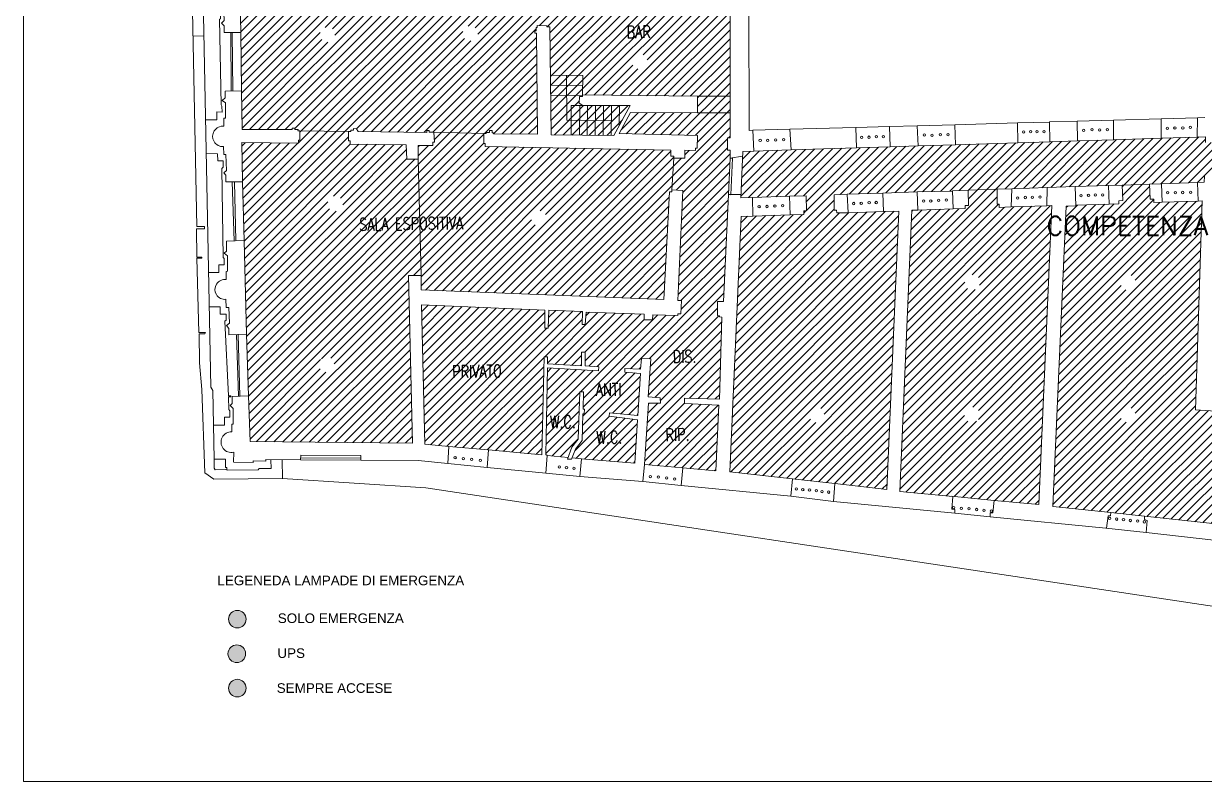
# Model space of a CAD drawing. Header units: metres. Extents: x -12244 to -4645, y -13189 to -8345.
# Drawn here: x -12244 to -8556, y -13189 to -10823 of the extents above; entities that cross this region are included whole.
import ezdxf
from ezdxf.enums import TextEntityAlignment as Align

# ---------------------------------------------------------------- set-up
doc = ezdxf.new("R2010")
doc.units = ezdxf.units.M
doc.header["$LTSCALE"] = 0.0125
doc.layers.add('LAMPADE DI EMERGENZA', color=3, linetype='Continuous', lineweight=18)
doc.layers.add('MURI', color=7, linetype='Continuous', lineweight=9)
doc.styles.add('ducale_200', font='ARIAL.TTF', dxfattribs={"height": 1})
doc.styles.get("Standard").update_dxf_attribs({"font": 'romans.shx'})
pattern_1 = [(45, (112596.059, -47711.138), (-13.8312943, 13.8312943), [])]

msp = doc.modelspace()

# ---------------------------------------------------------------- hatches: boundary and pattern name
at = {"layer": 'LAMPADE DI EMERGENZA'}
for color, points in [(256, [(-11603.9, -12682.4, 1), (-11548.9, -12682.4, 1)]), (6, [(-11605.5, -12790.5, 1), (-11550.5, -12790.5, 1)]), (5, [(-11603.9, -12897.8, 1), (-11548.9, -12897.8, 1)])]:
    msp.add_hatch(color=color, dxfattribs=at).paths.add_polyline_path(points)
at = {"layer": 'MURI'}
h = msp.add_hatch(dxfattribs=at)
h.set_pattern_fill('ANSI31', color=252, scale=156.483232, style=0)
h.set_pattern_definition(pattern_1)
h.paths.add_polyline_path([(-10547.6, -11046.6), (-10597.8, -11045.8), (-10596.4, -11169.6), (-10534, -11170.6), (-10533.6, -11124.5), (-10546.9, -11124.3)])
h.paths.add_polyline_path([(-10508, -11050.1), (-10498.4, -11050.1), (-10498.3, -11047.4), (-10547.6, -11046.6), (-10546.9, -11124.3), (-10533.6, -11124.5), (-10533.3, -11078.1), (-10496.9, -11078.3), (-10508.4, -11070.8)], flags=17)
h.paths.add_polyline_path([(-10498, -11015.5), (-10547.9, -11015.2), (-10547.6, -11046.6), (-10498.3, -11047.4), (-10498.3, -11045.5)], flags=17)
h.paths.add_polyline_path([(-10497.7, -10985.2), (-10548.1, -10984.6), (-10547.9, -11015.2), (-10498, -11015.5)], flags=17)
h.paths.add_polyline_path([(-10548.1, -10984.6), (-10598.6, -10983.9), (-10598.2, -11014.9), (-10547.9, -11015.2)], flags=17)
h.paths.add_polyline_path([(-10547.9, -11015.2), (-10598.2, -11014.9), (-10597.8, -11045.8), (-10547.6, -11046.6)], flags=17)
h.paths.add_polyline_path([(-10507.2, -11078.2), (-10533.3, -11078.1), (-10533.6, -11124.5), (-10507.6, -11124.8)], flags=17)
h.paths.add_polyline_path([(-10483, -11078.3), (-10496.9, -11078.3), (-10507.2, -11078.2), (-10507.6, -11124.8), (-10483.3, -11125.1)], flags=17)
h.paths.add_polyline_path([(-10458, -11078.2), (-10483, -11078.3), (-10483.3, -11125.1), (-10458.3, -11125.5)], flags=17)
h.paths.add_polyline_path([(-10433.3, -11078.2), (-10458, -11078.2), (-10458.3, -11125.5), (-10433.7, -11125.8)], flags=17)
h.paths.add_polyline_path([(-10408, -11078.1), (-10433.3, -11078.2), (-10433.7, -11125.8), (-10408.4, -11126.1)], flags=17)
h.paths.add_polyline_path([(-10383.1, -11078.1), (-10408, -11078.1), (-10408.8, -11172.5), (-10400.2, -11172.6), (-10383.5, -11141.5)])
h.paths.add_polyline_path([(-10349.5, -11078), (-10383.1, -11078.1), (-10383.5, -11141.5)], flags=17)
h.paths.add_polyline_path([(-10408.4, -11126.1), (-10433.7, -11125.8), (-10434.1, -11172.1), (-10408.8, -11172.5)], flags=17)
h.paths.add_polyline_path([(-10433.7, -11125.8), (-10458.3, -11125.5), (-10458.7, -11171.7), (-10434.1, -11172.1)], flags=17)
h.paths.add_polyline_path([(-10458.3, -11125.5), (-10483.3, -11125.1), (-10483.7, -11171.4), (-10458.7, -11171.7)], flags=17)
h.paths.add_polyline_path([(-10483.3, -11125.1), (-10507.6, -11124.8), (-10507.9, -11171), (-10483.7, -11171.4)], flags=17)
h.paths.add_polyline_path([(-10507.6, -11124.8), (-10533.6, -11124.5), (-10534, -11170.6), (-10507.9, -11171)], flags=17)
h.paths.add_polyline_path([(-10037.7, -11049.7), (-10138.8, -11049.7), (-10138.8, -11101.8), (-10037.7, -11101.8)], flags=17)
h.paths.add_polyline_path([(-10642, -10852.9), (-10647.6, -10852.9), (-10647.5, -10845.1), (-10642.9, -10845.1), (-10642.9, -10834.7), (-10640.1, -10834.7), (-10640, -10829), (-10610.2, -10829.2), (-10610.2, -10832.3), (-10600.4, -10832.4), (-10598.6, -10983.9), (-10497.7, -10985.2), (-10498.3, -11045.5), (-10138.8, -11049.7), (-10037.7, -11049.7), (-10037.7, -10766.3), (-10037.7, -10652.1), (-10037.7, -10646.6), (-10500.6, -10657.8), (-10500.6, -10619.5), (-10603.6, -10619.5), (-10603.6, -10667.4), (-10613.8, -10667.4), (-10613.8, -10672.5), (-10640.8, -10673.3), (-10640.8, -10665.7), (-10645, -10665.7), (-10645, -10658.1), (-10650.9, -10658.1), (-10650.9, -10649.7), (-10645, -10649.7), (-10645, -10619.8), (-11571.1, -10593.9), (-11565.1, -10850), (-11563.3, -11032.7), (-11561.4, -11153.3), (-11411, -11153.3), (-11405.5, -11153.3), (-11405.5, -11149), (-11396.9, -11149), (-11396.9, -11153.3), (-11386.4, -11153.3), (-11387, -11157.6), (-11380.9, -11157.6), (-11229.2, -11159.2), (-11221.9, -11160.1), (-11221.8, -11155.2), (-11213.5, -11155.9), (-11213.6, -11150.6), (-11204, -11151), (-11199.4, -11159.2), (-10984.7, -11163), (-10984.7, -11156.3), (-10977.2, -11156.3), (-10977.2, -11162.2), (-10963.1, -11162.2), (-10806.1, -11166.2), (-10799.2, -11166.3), (-10799.2, -11163.1), (-10788.5, -11163.2), (-10788.5, -11156.9), (-10780.9, -11156.9), (-10780.9, -11163.4), (-10776.8, -11163.5), (-10776.8, -11166.6), (-10638.9, -11167.6)])
h.paths.add_polyline_path([(-11318.9, -10857.1, -1), (-11271.4, -10857.1, -1)], flags=16)
h.paths.add_polyline_path([(-10873, -10853.3, -1), (-10825.4, -10853.3, -1)], flags=16)
h.paths.add_polyline_path([(-10296.1, -10941.1, -1), (-10343.7, -10941.1, -1)], flags=16)
h.paths.add_polyline_path([(-11041.7, -11609.3), (-11002.7, -11609.6), (-11011.5, -11245.7), (-11047.3, -11245.7), (-11049.5, -11201.7), (-11224, -11198.7), (-11224, -11189), (-11229.2, -11189), (-11229.2, -11159.2), (-11380.9, -11157.6), (-11380.9, -11186.4), (-11385.8, -11186.4), (-11385.8, -11196.4), (-11562.6, -11194.4), (-11560.2, -11316.5), (-11555.3, -11500.5), (-11547.2, -11792), (-11541.2, -11985.1), (-11536.2, -12127.6), (-11029.3, -12132.5)])
h.paths.add_polyline_path([(-11274.3, -11887.4, -1), (-11321.9, -11887.4, -1)], flags=16)
h.paths.add_polyline_path([(-11294.7, -11384.6, -1), (-11247.1, -11384.6, -1)], flags=16)
h.paths.add_polyline_path([(-10227.2, -11348.1), (-10219.4, -11348.1), (-10219.1, -11342.2), (-10213.6, -11242.5), (-10213.6, -11236.6), (-10222.6, -11236.5), (-10222.5, -11217.9), (-10802, -11206.2), (-10802, -11196.6), (-10806.1, -11196.6), (-10806.1, -11166.2), (-10963.1, -11162.2), (-10960.8, -11192.8), (-10966, -11192.8), (-10966, -11203.2), (-11011.5, -11203.2), (-11011.5, -11245.7), (-11002.7, -11609.6), (-11002.7, -11654.2), (-10244.2, -11683.9)])
h.paths.add_polyline_path([(-10658.3, -11430.8, -1), (-10610.7, -11430.8, -1)], flags=16)
h.paths.add_polyline_path([(-10063.2, -11738.9), (-10070.2, -11738.1), (-10070.2, -11734.8), (-10076.8, -11734.6), (-10076.5, -11690.7), (-10057.7, -11690.9), (-10042.8, -11356.6), (-10042.8, -11356.6), (-10037.6, -11242.5), (-10037.6, -11218.4), (-10046, -11218.4), (-10046, -11179.1), (-10037.7, -11179.1), (-10037.7, -11101.8), (-10138.8, -11101.8), (-10348.1, -11100.6), (-10383.6, -11166), (-10139.5, -11171.6), (-10140.4, -11211.8), (-10145.3, -11211.8), (-10145.3, -11218.6), (-10178.4, -11218.4), (-10178.6, -11242.8), (-10213.6, -11242.5), (-10219.1, -11342.2), (-10185.1, -11343.8), (-10200.7, -11687.7), (-10188.9, -11687.7), (-10191.4, -11728.5), (-10200.7, -11728.5), (-10200.7, -11734.6), (-10279.1, -11731.6), (-10279.7, -11747.7), (-10305.7, -11747.7), (-10305.7, -11730.4), (-10487.1, -11723.6), (-10489.6, -11761.9), (-10499.5, -11761.9), (-10498.2, -11721.5), (-10603.5, -11718), (-10605.4, -11773.7), (-10615.9, -11773.7), (-10615.9, -11717.4), (-11001.4, -11700.7), (-10990.3, -12136.2), (-10916.2, -12142.8), (-10791.8, -12154), (-10625.8, -12168.8), (-10618.4, -11863.2), (-10607.8, -11863.2), (-10607.8, -11884.8), (-10501.3, -11891), (-10501.3, -11848.9), (-10490.2, -11848.9), (-10490.2, -11891.6), (-10447.3, -11894.1), (-10448.1, -11907.1), (-10607.8, -11897.8), (-10613.4, -12168.2), (-10608.5, -12171.3), (-10543.2, -12177.6), (-10531.4, -12144.9), (-10512.4, -12119.9), (-10506.4, -11973), (-10495.3, -11973), (-10496.2, -12027.2), (-10492, -12027.2), (-10493, -12041.3), (-10497.1, -12041.1), (-10499.5, -12124.1), (-10520.3, -12151.4), (-10530.7, -12178.8), (-10501.9, -12181.6), (-10334.9, -12195.4), (-10326.4, -12059.5), (-10415.2, -12048.9), (-10414.2, -12038.1), (-10325.4, -12046.6), (-10317.4, -11915), (-10366.3, -11911.2), (-10365.8, -11899.6), (-10317.4, -11901.7), (-10314.2, -11868.2), (-10285.5, -11869.8), (-10292.9, -11988.3), (-10256.3, -11991), (-10255.2, -12008), (-10292.3, -12007.8), (-10304.9, -12199.6), (-10185.4, -12210.4), (-10082.5, -12219.7), (-10072.8, -12014), (-10179.5, -12009), (-10179.5, -11992.2), (-10070.3, -11995.2)])
h.paths.add_polyline_path([(-11252.3, -11480.1), (-10813.6, -11473.4), (-10814.5, -11414.9), (-11253.2, -11421.6)], flags=9)
h.paths.add_polyline_path([(-10379.4, -11340.5), (-10039.8, -11335.3), (-10040.5, -11284.9), (-10380.1, -11290)], flags=24)
h.paths.add_polyline_path([(-10379.4, -11293.7), (-10039.8, -11288.5), (-10040.5, -11238.1), (-10380.1, -11243.2)], flags=24)
h.paths.add_polyline_path([(-10250.1, -12136.2), (-10152.6, -12134.8), (-10153.5, -12076.3), (-10251, -12077.7)], flags=24)
h.paths.add_polyline_path([(-10475.1, -11995.5), (-10358.1, -11993.7), (-10359, -11935.2), (-10475.9, -11937)], flags=24)
h.paths.add_polyline_path([(-10608.2, -12096.4), (-10510.7, -12094.9), (-10511.6, -12036.4), (-10609.1, -12037.9)], flags=24)
h.paths.add_polyline_path([(-10463.1, -12144.7), (-10365.6, -12143.2), (-10366.5, -12084.7), (-10464, -12086.2)], flags=24)
h.paths.add_polyline_path([(-10227.9, -11892.1), (-10130.4, -11890.6), (-10131.3, -11832.1), (-10228.8, -11833.6)], flags=24)
h.paths.add_polyline_path([(-10934.8, -11939.1), (-10720.3, -11935.9), (-10721.2, -11877.4), (-10935.7, -11880.6)], flags=24)
h.paths.add_polyline_path([(-11182.5, -10634.9), (-11055.8, -10633), (-11056.6, -10574.5), (-11183.4, -10576.4)], flags=9)
h.paths.add_polyline_path([(-10371.5, -10878.3), (-10274, -10876.8), (-10274.9, -10818.3), (-10372.4, -10819.8)], flags=24)
h = msp.add_hatch(dxfattribs=at)
h.set_pattern_fill('ANSI31', color=252, scale=156.483232, style=0)
h.set_pattern_definition(pattern_1)
h.paths.add_polyline_path([(-7398, -11004.9), (-7674.4, -10995.6), (-7777.9, -10992.1), (-8126.9, -10980.4), (-8233.9, -10976.8), (-8337.9, -10973.4), (-8337.2, -10989), (-8342.9, -10989), (-8342.9, -10996.9), (-8368.6, -10996), (-8370.1, -11101.5), (-8343.6, -11101.5), (-8343.6, -11108.8), (-8339.9, -11108.8), (-8339.9, -11120.9), (-8268.4, -11123), (-8164.6, -11126.1), (-8036.5, -11129.9), (-7947.2, -11132.5), (-7793.5, -11137.1), (-7678.4, -11140.5), (-7550.9, -11144.3), (-7458.4, -11147), (-7405.4, -11148.6), (-7404.1, -11126.4), (-7398.1, -11026.6)])
h.paths.add_polyline_path([(-7673.6, -10955.6), (-7777.2, -10951.9), (-7777.9, -10992.1), (-7674.4, -10995.6)])
h.paths.add_polyline_path([(-7678.4, -11140.5), (-7793.5, -11137.1), (-7794.5, -11171.1), (-7679.5, -11175.2)], flags=17)
h.paths.add_polyline_path([(-7458.4, -11147), (-7550.9, -11144.3), (-7552, -11179.6), (-7459.5, -11182.9)], flags=17)
h.paths.add_polyline_path([(-8164.6, -11126.1), (-8268.4, -11123), (-8268.6, -11156.7), (-8164.8, -11159.6)], flags=17)
h.paths.add_polyline_path([(-7889.2, -11167.1), (-7940.6, -11165.7), (-7940.5, -11150.1), (-7947.4, -11150), (-7947.2, -11132.5), (-8036.5, -11129.9), (-8036.6, -11146.4), (-8043.1, -11146.3), (-8043.2, -11162.9), (-8164.8, -11159.6), (-8268.6, -11156.7), (-8316.9, -11155.4), (-8340, -12212), (-8201.3, -12221.9), (-8062.9, -12231.7), (-7917.3, -12242)], flags=17)
h.paths.add_polyline_path([(-8145.3, -11528.7, -1), (-8097.7, -11528.7, -1)], flags=16)
h.paths.add_polyline_path([(-8099.8, -12044.6, -1), (-8147.3, -12044.6, -1)], flags=16)
h.paths.add_polyline_path([(-7405.3, -11184.8), (-7459.5, -11182.9), (-7552, -11179.6), (-7679.5, -11175.2), (-7794.5, -11171.1), (-7842.8, -11169.4), (-7876, -12245.9), (-7728.6, -12263.7), (-7589, -12280.6), (-7447.3, -12297.8)], flags=17)
h.paths.add_polyline_path([(-7659.6, -11528.7, -1), (-7612.1, -11528.7, -1)], flags=16)
h.paths.add_polyline_path([(-7614.2, -12044.6, -1), (-7661.7, -12044.6, -1)], flags=16)
h.paths.add_polyline_path([(-6905.8, -11218.3), (-6902.5, -11186.3, -0.084989), (-6902.7, -11185.1, -0.137906), (-6902.1, -11183.1), (-6900.6, -11168.5, -0.080575), (-6900.8, -11167.3, -0.133441), (-6900.3, -11165.4), (-6899, -11153.2, -0.192914), (-6900, -11150.7, -0.247718), (-6898.4, -11147.6), (-6897, -11134.7), (-6885.6, -11025.8), (-7055.3, -11019.2), (-7195.9, -11013.7), (-7356.9, -11007.4), (-7356.4, -11019.5), (-7361.7, -11139.2), (-7366.9, -11299.4), (-7371.8, -11392.4), (-7388.9, -11822.5), (-7390.6, -11865.5), (-7409.8, -12423.8), (-7450, -12422), (-7445.5, -12330.8), (-7593, -12313.6), (-7732.7, -12297.3), (-7875.6, -12280.6), (-7881.7, -12368.4), (-7924, -12368.8), (-7920.6, -12276.4), (-8061.5, -12266.9), (-8200.5, -12257.5), (-8338.5, -12248.2), (-8344.7, -12399.5), (-8152.7, -12422), (-8064.6, -12432.4), (-7733.7, -12471.2), (-7576.3, -12489.7), (-7454.1, -12504), (-7412.8, -12509.6), (-7344.6, -12517.7), (-7216.2, -12532.9), (-7043, -12553.5), (-6979.6, -11919), (-7285.1, -11879.2), (-7298.3, -11856), (-7293.6, -11835), (-6974.9, -11877), (-6963.3, -11766.8), (-6955.6, -11693.4)])
h.paths.add_polyline_path([(-7170.5, -11305.1, -1), (-7122.9, -11305.1, -1)], flags=16)
h.paths.add_polyline_path([(-7183.6, -12044.1, -1), (-7231.1, -12044.1, -1)], flags=16)
h.paths.add_polyline_path([(-7163.4, -11020.2, -1), (-7155.9, -11020.2, -1)], flags=16)
h.paths.add_polyline_path([(-7142.2, -11020.6, -1), (-7134.7, -11020.6, -1)], flags=16)
h.paths.add_polyline_path([(-7120.6, -11021.3, -1), (-7113.1, -11021.3, -1)], flags=16)
h.paths.add_polyline_path([(-7185, -11019.1, -1), (-7177.5, -11019.1, -1)], flags=16)
h.paths.add_polyline_path([(-7099, -11022.8, -1), (-7091.6, -11022.8, -1)], flags=16)
h.paths.add_polyline_path([(-7077.4, -11022.8, -1), (-7070, -11022.8, -1)], flags=16)
h.paths.add_polyline_path([(-8556.4, -11298.8), (-8515.5, -11299.3), (-8515.5, -11299.3), (-8512.9, -11193.8), (-8552.9, -11193.5), (-8552.7, -11176.1), (-8578.6, -11176.9), (-8690.9, -11180.5), (-8839.9, -11185.2), (-8952.4, -11188.8), (-9038.7, -11191.5), (-9138.6, -11194.7), (-9333.7, -11200.9), (-9450.3, -11204.6), (-9537.6, -11207.3), (-9642.9, -11210.7), (-9847.1, -11217.1), (-9963.8, -11220.8), (-9997.8, -11221.9), (-10004.1, -11366.8), (-9967.2, -11365.6), (-9851.6, -11361.7), (-9800.4, -11360), (-9798.8, -11407.7), (-9807.6, -11407.8), (-9807.7, -11418.3), (-9849.5, -11419.7), (-9966, -11423.7), (-10003.2, -11425), (-10038.5, -12222.2), (-9843.1, -12244.1), (-9710.1, -12259), (-9548.1, -12277.1), (-9510.7, -11408), (-9558.9, -11409.7), (-9668.6, -11413.5), (-9704.6, -11413.9), (-9705, -11405), (-9712.1, -11405), (-9712.1, -11357), (-9671.4, -11355.6), (-9560.9, -11351.9), (-9453.6, -11348.3), (-9342.7, -11345.6), (-9342.8, -11344.5), (-9294.2, -11342.9), (-9203.3, -11339.9), (-9157.3, -11338.3), (-9047.7, -11334.6), (-8959.5, -11331.6), (-8855.5, -11328.1), (-8812.9, -11326.7), (-8727.4, -11323.8), (-8689.9, -11322.6), (-8578.3, -11318.8), (-8557.5, -11318.1)])
h.paths.add_polyline_path([(-9743.2, -12044.6, -1), (-9790.8, -12044.6, -1)], flags=16)
h.paths.add_polyline_path([(-9032.3, -11391.2), (-9048.2, -11391.7), (-9159.4, -11395.3), (-9196.9, -11396.6), (-9196.8, -11386.8), (-9203.3, -11386.8), (-9203.3, -11339.9), (-9294.2, -11342.9), (-9293.4, -11390.6), (-9303, -11390.7), (-9303.1, -11400), (-9341.4, -11401.3), (-9451.1, -11404.9), (-9470.2, -11405.5), (-9507.2, -12283.8), (-9342.1, -12299.3), (-9213.3, -12311.4), (-9072.9, -12324.6)])
h.paths.add_polyline_path([(-9256.7, -11631.2, -1), (-9304.2, -11631.2, -1)], flags=16)
h.paths.add_polyline_path([(-9257.6, -12044.6, -1), (-9305.2, -12044.6, -1)], flags=16)
h.paths.add_polyline_path([(-8563, -11376.4), (-8576.2, -11376.8), (-8687.8, -11380.7), (-8713.8, -11381.6), (-8714.3, -11370.9), (-8726, -11371.4), (-8727.4, -11323.8), (-8812.9, -11326.7), (-8811.2, -11375.3), (-8824, -11375.8), (-8823.6, -11385.3), (-8853.9, -11386.6), (-8958.3, -11389.5), (-8958.3, -11391.3), (-8987.6, -11392.6), (-9029.4, -12330.2), (-8848.3, -12349.8), (-8743.9, -12361), (-8423.3, -12395.6), (-8413.2, -12040.5), (-8584.1, -12028.4)])
h.paths.add_polyline_path([(-8818.6, -11631.2, -1), (-8771.1, -11631.2, -1)], flags=16)
h.paths.add_polyline_path([(-8772, -12044.6, -1), (-8819.5, -12044.6, -1)], flags=16)
h.paths.add_polyline_path([(-9160.9, -11497.7), (-7538.6, -11497.7), (-7538.6, -11410.3), (-9160.9, -11410.3)], flags=9)
h.paths.add_polyline_path([(-9160.9, -11497.7), (-7538.6, -11497.7), (-7538.6, -11410.3), (-9160.9, -11410.3)], flags=24)

# ---------------------------------------------------------------- linework, layer by layer
at = {"layer": 'LAMPADE DI EMERGENZA'}
msp.add_circle((-11576.4, -12682.4), 27.5, dxfattribs=at)
at = {"layer": 'LAMPADE DI EMERGENZA', "color": 6}
msp.add_circle((-11578, -12790.5), 27.5, dxfattribs=at)
at = {"layer": 'LAMPADE DI EMERGENZA', "color": 5}
msp.add_circle((-11576.4, -12897.8), 27.5, dxfattribs=at)
at = {"layer": 'MURI', "color": 252}
for p, q in [((-11680.6, -10861.1), (-11715.2, -10861.8)), ((-11011.5, -11245.7), (-11002.7, -11609.6)), ((-10219.1, -11342.2), (-10213.6, -11242.5)), ((-10037.6, -11242.5), (-10042.8, -11356.6)), ((-10030.1, -11242.9), (-10037.6, -11242.5)), ((-10030.1, -11242.9), (-10035.3, -11357)), ((-10035.3, -11357), (-10042.8, -11356.6)), ((-9294.2, -11342.9), (-9203.3, -11339.9)), ((-8812.9, -11326.7), (-8727.4, -11323.8))]:
    msp.add_line(p, q, dxfattribs=at)
msp.add_lwpolyline([(-12243.7, -8376.9), (-4644.6, -8376.9), (-4644.6, -13189), (-12243.7, -13189)], close=True, dxfattribs=at)
for points in [[(-11436.2, -12184.7), (-11435.1, -12243.1), (-11649.5, -12245.5), (-11677.8, -12225.2), (-11687.2, -11965.5), (-11694.6, -11882.4), (-11695.8, -11791.3), (-11677.3, -11791.3), (-11675.5, -11787.6), (-11696.4, -11787.6), (-11702.6, -11555.6), (-11687.2, -11555.6), (-11687.2, -11551.9), (-11702.6, -11551.9), (-11703.9, -11463.2), (-11678.6, -11463.2), (-11678.6, -11455.8), (-11703.3, -11455.8), (-11755.1, -8867.3), (-11755.1, -8725.1), (-11005.9, -8662.6), (-10998.5, -8730.3)], [(-11721.8, -8788.6), (-11658.8, -11958.3), (-11652.4, -11968.6), (-11649, -12183)], [(-11627.1, -10739.5), (-11626.5, -10765.9), (-11619.7, -10765.9), (-11617.3, -10813.1), (-11625.8, -10821.7), (-11617.9, -10829.7), (-11617.9, -10850), (-11565.1, -10850), (-11571.8, -10565.5)], [(-11675.4, -11123.1), (-11640.8, -11123.1), (-11640.2, -11098.7), (-11624.1, -11099.1), (-11624.7, -11080), (-11627.3, -11076.2), (-11632.4, -10808.3), (-11628.5, -10808.2), (-11629.2, -10785.1), (-11647.8, -10785.1), (-11647.8, -10763.3), (-11682.6, -10762.4)], [(-10037.7, -10766.3), (-10037.7, -11179.1), (-10046, -11179.1), (-10046, -11218.4), (-10037.6, -11218.4), (-10037.6, -11242.5), (-9998.5, -11236.9)], [(-9978.6, -10766.8), (-9977.9, -11156.2), (-9966.1, -11155.9)], [(-10383.6, -11166), (-10139.5, -11171.6), (-10140.4, -11211.8), (-10145.3, -11211.8), (-10145.3, -11218.6), (-10178.4, -11218.4), (-10178.6, -11242.8), (-10213.6, -11242.5), (-10213.6, -11236.6), (-10222.6, -11236.5), (-10222.5, -11217.9), (-10802, -11206.2), (-10802, -11196.6), (-10806.1, -11196.6), (-10806.1, -11166.2), (-10799.2, -11166.3), (-10799.2, -11163.1), (-10788.5, -11163.2), (-10788.5, -11156.9), (-10780.9, -11156.9), (-10780.9, -11163.4), (-10776.8, -11163.5), (-10776.8, -11166.6), (-10638.9, -11167.6), (-10642, -10852.9), (-10647.6, -10852.9), (-10647.5, -10845.1), (-10642.9, -10845.1), (-10642.9, -10834.7), (-10640.1, -10834.7), (-10640, -10829), (-10610.2, -10829.2), (-10610.2, -10832.3), (-10600.4, -10832.4), (-10596.4, -11169.6), (-10400.2, -11172.6)], [(-11596.9, -10850), (-11595.3, -11033.1)], [(-11592.6, -10850), (-11590.6, -11033)], [(-11565.1, -10850), (-11563.3, -11032.7)], [(-10598.6, -10983.9), (-10497.7, -10985.2), (-10498.3, -11045.5)], [(-10548.1, -10984.6), (-10546.9, -11124.3), (-10405.2, -11126.1)], [(-10498, -11015.5), (-10598.2, -11014.9)], [(-11619.7, -11206.7), (-11618.5, -11231.8), (-11611.8, -11231.8), (-11609.9, -11281.5), (-11618.5, -11288.9), (-11612.2, -11296.2), (-11612.4, -11316.5), (-11560.2, -11316.5), (-11562.6, -11194.4), (-11385.8, -11196.4), (-11385.8, -11186.4), (-11380.9, -11186.4), (-11380.9, -11157.6), (-11387, -11157.6), (-11386.4, -11153.3), (-11396.9, -11153.3), (-11396.9, -11149), (-11405.5, -11149), (-11405.5, -11153.3), (-11411, -11153.3), (-11561.4, -11153.3), (-11563.3, -11032.7)], [(-10597.8, -11045.8), (-10498.3, -11047.4)], [(-10496.9, -11078.3), (-10508.4, -11070.8), (-10508, -11050.1), (-10498.4, -11050.1), (-10498.3, -11045.5)], [(-10497.7, -11045.5), (-10138.8, -11049.7)], [(-10138.8, -11049.7), (-10138.8, -11101.8)], [(-10138.8, -11049.7), (-10037.7, -11049.7)], [(-10496.9, -11078.3), (-10533.3, -11078.1), (-10534, -11170.6)], [(-10507.2, -11078.2), (-10507.9, -11171)], [(-10349.5, -11078), (-10496.9, -11078.3)], [(-10483, -11078.3), (-10483.7, -11171.4)], [(-10458, -11078.2), (-10458.7, -11171.7)], [(-10433.3, -11078.2), (-10434.1, -11172.1)], [(-10408, -11078.1), (-10408.8, -11172.5)], [(-10349.5, -11078), (-10400.2, -11172.6)], [(-10383.1, -11078.1), (-10383.5, -11141.5)], [(-10348.1, -11100.6), (-10383.6, -11166)], [(-10348.1, -11100.6), (-10138.8, -11101.8)], [(-10138.8, -11101.8), (-10037.7, -11101.8)], [(-9336.2, -11138.3), (-9139.5, -11132.7)], [(-9139.5, -11132.7), (-9039.9, -11130.9)], [(-9139.5, -11132.7), (-9138.6, -11194.7)], [(-9039.9, -11129.9), (-8953.5, -11127.5)], [(-9039.9, -11129.9), (-9038.7, -11191.5)], [(-8953.5, -11127.5), (-8839.9, -11124.3)], [(-8953.5, -11127.5), (-8952.4, -11188.8)], [(-8839.9, -11124.3), (-8690.9, -11120.2)], [(-8839.9, -11124.3), (-8839.9, -11185.2)], [(-8690.9, -11120.2), (-8578.2, -11117)], [(-8690.9, -11120.2), (-8690.9, -11180.5)], [(-8578.2, -11117), (-8578.6, -11176.9)], [(-8578.2, -11117), (-8555.4, -11116.4)], [(-11380.9, -11157.6), (-11229.2, -11159.2)], [(-11229.2, -11159.2), (-11229.2, -11189), (-11224, -11189), (-11224, -11198.7), (-11049.5, -11201.7), (-11047.3, -11245.7), (-11011.5, -11245.7), (-11011.5, -11203.2), (-10966, -11203.2), (-10966, -11192.8), (-10960.8, -11192.8), (-10963.1, -11162.2), (-10977.2, -11162.2), (-10977.2, -11156.3), (-10984.7, -11156.3), (-10984.7, -11163), (-11199.4, -11159.2), (-11204, -11151), (-11213.6, -11150.6), (-11213.5, -11155.9), (-11221.8, -11155.2), (-11221.9, -11160.1), (-11229.2, -11159.2)], [(-10963.1, -11162.2), (-10806.1, -11166.2)], [(-9966.1, -11155.9), (-9851.3, -11152.7)], [(-9966.1, -11155.9), (-9963.8, -11220.8)], [(-9851.3, -11152.7), (-9644.8, -11146.9)], [(-9851.3, -11152.7), (-9847.1, -11217.1)], [(-9644.8, -11146.9), (-9540.1, -11144)], [(-9644.8, -11146.9), (-9642.9, -11210.7)], [(-9540.1, -11144), (-9453.2, -11141.5)], [(-9540.1, -11144), (-9537.6, -11207.3)], [(-9453.2, -11141.5), (-9336.2, -11138.3)], [(-9453.2, -11141.5), (-9450.3, -11204.6)], [(-9336.2, -11138.3), (-9333.7, -11200.9)], [(-9537.6, -11207.3), (-9642.9, -11210.7)], [(-9537.6, -11207.3), (-9450.3, -11204.6)], [(-9333.7, -11200.9), (-9450.3, -11204.6)], [(-9333.7, -11200.9), (-9138.6, -11194.7)], [(-9138.6, -11194.7), (-9038.7, -11191.5)], [(-9038.7, -11191.5), (-8952.4, -11188.8)], [(-8838, -11185.2), (-8952.4, -11188.8)], [(-8839.9, -11185.2), (-8690.9, -11180.5)], [(-8578.6, -11176.9), (-8690.9, -11180.5)], [(-8578.6, -11176.9), (-8552.7, -11176.1), (-8552.9, -11193.5)], [(-11665.9, -11600.4), (-11633.6, -11600.4), (-11633.6, -11576), (-11617.5, -11576), (-11617.5, -11556.7), (-11620.1, -11553.5), (-11624.6, -11275.2), (-11620.1, -11271.3), (-11620.1, -11251.4), (-11637.4, -11251.4), (-11638.7, -11229.5), (-11673.3, -11228)], [(-9967.2, -11365.6), (-10004.1, -11366.8), (-9997.8, -11221.9)], [(-9997.8, -11221.9), (-9963.8, -11220.8)], [(-9963.8, -11220.8), (-9847.1, -11217.1)], [(-9847.1, -11217.1), (-9642.9, -11210.7)], [(-11592, -11316.5), (-11586.4, -11501.2)], [(-11585.3, -11316.5), (-11581, -11501.1)], [(-11555.3, -11500.5), (-11560.2, -11316.5)], [(-8689.9, -11322.6), (-8578.3, -11318.8)], [(-8556.4, -11298.9), (-8557.5, -11318.1), (-8578.3, -11318.8)], [(-8578.3, -11318.8), (-8576.2, -11376.8)], [(-10057.7, -11690.9), (-10042.8, -11356.3)], [(-10042.8, -11356.3), (-10003.7, -11356.6)], [(-9671.4, -11355.6), (-9712.1, -11357)], [(-9712.1, -11357), (-9712.1, -11405)], [(-9671.4, -11355.6), (-9560.9, -11351.9)], [(-9671.4, -11355.6), (-9668.6, -11413.5)], [(-9453.6, -11348.3), (-9560.9, -11351.9)], [(-9560.9, -11351.9), (-9558.9, -11409.7)], [(-9453.6, -11348.3), (-9342.7, -11345.6)], [(-9453.6, -11348.3), (-9451.1, -11404.9)], [(-9294.2, -11342.9), (-9342.8, -11344.5)], [(-9342.8, -11344.5), (-9341.4, -11401.3)], [(-9294.2, -11342.9), (-9293.4, -11390.6)], [(-9157.3, -11338.3), (-9203.3, -11339.9)], [(-9203.3, -11339.9), (-9203.3, -11386.8)], [(-9157.3, -11338.3), (-9159.4, -11395.3)], [(-9157.3, -11338.3), (-9047.7, -11334.6)], [(-9047.7, -11334.6), (-9048.2, -11391.7)], [(-8959.5, -11331.6), (-9047.7, -11334.6)], [(-8959.5, -11331.6), (-8855.5, -11328.1)], [(-8959.5, -11331.6), (-8958.3, -11391.3)], [(-8812.9, -11326.7), (-8855.5, -11328.1)], [(-8855.5, -11328.1), (-8853.9, -11386.6)], [(-8812.9, -11326.7), (-8811.2, -11375.3)], [(-8689.9, -11322.6), (-8727.4, -11323.8)], [(-8727.4, -11323.8), (-8726, -11371.4)], [(-8689.9, -11322.6), (-8687.8, -11380.7)], [(-9967.2, -11365.6), (-9851.6, -11361.7)], [(-9967.2, -11365.6), (-9966, -11423.7)], [(-9800.4, -11360), (-9851.6, -11361.7)], [(-9851.6, -11361.7), (-9849.5, -11419.7)], [(-9800.4, -11360), (-9798.8, -11407.7)], [(-9303, -11390.7), (-9303.1, -11400)], [(-9303, -11390.7), (-9293.4, -11390.6)], [(-9048.2, -11391.7), (-9032.3, -11391.2), (-9072.9, -12324.6), (-9213.3, -12311.4)], [(-9196.8, -11386.8), (-9203.3, -11386.8)], [(-9196.8, -11386.8), (-9196.9, -11396.6)], [(-9159.4, -11395.3), (-9048.2, -11391.7)], [(-8987.6, -11392.6), (-9029.4, -12330.2), (-8848.3, -12349.8)], [(-8958.3, -11391.3), (-8987.6, -11392.6)], [(-8853.9, -11386.6), (-8958.3, -11389.5)], [(-8811.2, -11375.3), (-8824, -11375.8), (-8823.6, -11385.3), (-8853.9, -11386.6)], [(-8743.9, -12361), (-8423.3, -12395.6), (-8413.2, -12040.5), (-8584.1, -12028.4), (-8563, -11376.4), (-8576.2, -11376.8)], [(-8713.8, -11381.6), (-8714.3, -11370.9), (-8726, -11371.4)], [(-8687.8, -11380.7), (-8713.8, -11381.6)], [(-8576.2, -11376.8), (-8687.8, -11380.7)], [(-10003.2, -11425), (-10038.5, -12222.2), (-9843.1, -12244.1)], [(-9966, -11423.7), (-10003.2, -11425)], [(-9849.6, -11419.7), (-9966, -11423.7)], [(-9807.7, -11418.3), (-9849.5, -11419.7)], [(-9807.6, -11407.8), (-9807.7, -11418.3)], [(-9807.6, -11407.8), (-9798.8, -11407.7)], [(-9705, -11405), (-9712.1, -11405)], [(-9710.1, -12259), (-9548.1, -12277.1), (-9510.7, -11408), (-9558.9, -11409.7)], [(-9705, -11405), (-9704.6, -11413.9)], [(-9668.6, -11413.5), (-9704.6, -11413.9)], [(-9558.9, -11409.7), (-9668.6, -11413.5)], [(-9342.1, -12299.3), (-9507.2, -12283.8), (-9470.2, -11405.5)], [(-9470.2, -11405.5), (-9451.1, -11404.9)], [(-9341.4, -11401.3), (-9451.1, -11404.9)], [(-9341.4, -11401.3), (-9303.1, -11400)], [(-9196.9, -11396.6), (-9159.4, -11395.3)], [(-11611.8, -11683.7), (-11611.1, -11709.3), (-11602.4, -11709.3), (-11600.4, -11757.7), (-11609.8, -11765.7), (-11602.4, -11775.2), (-11602.4, -11794.7), (-11547.2, -11792), (-11555.3, -11500.5)], [(-11609.8, -11501.8), (-11555.3, -11500.5)], [(-11650.7, -12076.7), (-11616.9, -12076.7), (-11616.9, -12051.6), (-11599.5, -12051.6), (-11599.5, -12031.7), (-11602.7, -12027.8), (-11604, -11988.6), (-11596.9, -11988.4), (-11596.9, -11985.4), (-11604, -11985.4), (-11615, -11751.5), (-11611.7, -11748.9), (-11611.7, -11729.6), (-11629.8, -11729.6), (-11629.8, -11707.1), (-11663.8, -11707.1)], [(-10057.7, -11690.9), (-10076.5, -11690.7), (-10076.8, -11734.6)], [(-10063.2, -11738.9), (-10070.3, -11995.2), (-10179.5, -11992.2), (-10179.5, -12009), (-10072.8, -12014), (-10082.5, -12219.7), (-10185.4, -12210.4)], [(-10077, -11734.6), (-10070.2, -11734.8), (-10070.2, -11738.1), (-10063.2, -11738.9)], [(-11578.5, -11793.5), (-11572.3, -11986.2)], [(-11573.6, -11793.2), (-11568.1, -11986.1)], [(-11547.2, -11792), (-11541.2, -11985.1)], [(-10608.5, -12171.3), (-10613.4, -12168.2), (-10607.8, -11897.8), (-10448.1, -11907.1), (-10447.3, -11894.1), (-10490.2, -11891.6), (-10490.2, -11848.9), (-10501.3, -11848.9), (-10501.3, -11891), (-10607.8, -11884.8), (-10607.8, -11863.2), (-10618.4, -11863.2), (-10625.8, -12168.8), (-10791.8, -12154)], [(-10304.9, -12199.6), (-10292.3, -12007.8), (-10255.2, -12008), (-10256.3, -11991), (-10292.9, -11988.3), (-10285.5, -11869.8), (-10314.2, -11868.2), (-10317.4, -11901.7), (-10365.8, -11899.6), (-10366.3, -11911.2), (-10317.4, -11915), (-10325.4, -12046.6), (-10414.2, -12038.1), (-10415.2, -12048.9), (-10326.4, -12059.5), (-10334.9, -12195.4), (-10501.9, -12181.6)], [(-10495.3, -11973), (-10506.4, -11973), (-10512.4, -12119.9), (-10531.4, -12144.9), (-10544.9, -12182.4), (-10532.4, -12183.3), (-10520.3, -12151.4), (-10499.5, -12124.1), (-10497.1, -12041.1), (-10493, -12041.3), (-10492, -12027.2), (-10496.2, -12027.2), (-10495.3, -11973)], [(-11587.7, -12161.4), (-11587.9, -12192.7)], [(-10916.2, -12142.8), (-10919.4, -12196.4)], [(-10916.2, -12142.8), (-10791.8, -12154)], [(-10791.8, -12154), (-10795.9, -12208.5)], [(-11608.6, -12217), (-11608.6, -12208.7), (-11613.1, -12208.7), (-11613.1, -12183), (-11649, -12183)], [(-11649, -12183), (-11648.5, -12211.3), (-11645.2, -12215.8), (-11611.9, -12215.1)], [(-11611.9, -12215.1), (-11607.4, -12217.7), (-11510.9, -12216.4), (-11507.7, -12211.9), (-11471, -12211.9), (-11471.5, -12184.4)], [(-11587.1, -12192.7), (-11526.5, -12193.2), (-11526.5, -12188.5), (-11487, -12188.8), (-11487, -12184.3), (-11378.6, -12185.2), (-11378.5, -12170), (-11190.2, -12171.5), (-11190.4, -12186), (-11011.3, -12187.4), (-10919.4, -12196.4)], [(-11378.6, -12185.2), (-11190.4, -12186)], [(-11190.3, -12179.5), (-11378.5, -12178.2)], [(-10795.9, -12208.5), (-10919.4, -12196.4)], [(-10608.5, -12171.3), (-10612.8, -12226.5)], [(-10608.5, -12171.3), (-10543.2, -12177.6)], [(-10530.7, -12178.8), (-10501.9, -12181.6)], [(-10501.9, -12181.6), (-10506.5, -12236.9)], [(-10304.9, -12199.6), (-10310.5, -12252.1)], [(-10304.9, -12199.6), (-10185.4, -12210.4)], [(-10795.9, -12208.5), (-10612.8, -12226.5)], [(-10612.8, -12226.5), (-10506.4, -12236.9)], [(-10506.7, -12236.9), (-10310.5, -12252.1)], [(-10185.4, -12210.4), (-10190, -12264.6)], [(-11435.1, -12243.1), (-10987.2, -12272), (-8857, -12593)], [(-10190, -12264.6), (-10310.5, -12252.1)], [(-10190, -12264.6), (-9847.7, -12298.1)], [(-9843.1, -12244.1), (-9847.7, -12298.1)], [(-9843.1, -12244.1), (-9710.1, -12259)], [(-9710.1, -12259), (-9715, -12314.6)], [(-9715, -12314.6), (-9847.7, -12298.1)], [(-9715, -12314.6), (-9336.1, -12351.8)], [(-9347.1, -12298.8), (-9213.3, -12311.4)], [(-9342.1, -12299.3), (-9345.2, -12339.3), (-9336.1, -12340.1), (-9336.1, -12351.8)], [(-9213.3, -12311.4), (-9217.5, -12350.1), (-9225.8, -12350.1), (-9225.8, -12362.6)], [(-9336.1, -12351.8), (-9225.8, -12362.6)], [(-8848.3, -12349.8), (-8849.1, -12360.1), (-8856.7, -12360.1), (-8862.1, -12398.3)], [(-8848.3, -12349.8), (-8743.9, -12361)], [(-9225.8, -12362.6), (-8863.9, -12398.1), (-8862.1, -12398.3)], [(-8743.9, -12361), (-8743.9, -12371), (-8734.7, -12374.3), (-8738.7, -12412.3)], [(-8738.7, -12412.3), (-8863.9, -12398.1)], [(-8738.7, -12412.3), (-8149.6, -12478.8)], [(-8857, -12593), (-6975.4, -12876.5)]]:
    msp.add_lwpolyline(points, dxfattribs=at)
for points in [[(-11563.3, -11032.7), (-11614.8, -11033.3), (-11614.8, -11054.8), (-11624.1, -11062.8), (-11613.6, -11070.1), (-11613.6, -11118), (-11618.5, -11118), (-11618.5, -11143.1, 1.082278), (-11619.7, -11206.7)], [(-10916.2, -12142.8), (-10990.3, -12136.2), (-11001.4, -11700.7), (-10615.9, -11717.4), (-10615.9, -11773.7), (-10605.4, -11773.7), (-10603.5, -11718), (-10498.2, -11721.5), (-10499.5, -11761.9), (-10489.6, -11761.9), (-10487.1, -11723.6), (-10305.7, -11730.4), (-10305.7, -11747.7), (-10279.7, -11747.7), (-10279.1, -11731.6), (-10200.7, -11734.6), (-10200.7, -11728.5), (-10191.4, -11728.5), (-10188.9, -11687.7), (-10200.7, -11687.7), (-10185.1, -11343.8), (-10219.1, -11342.2), (-10219.4, -11348.1), (-10227.2, -11348.1), (-10244.2, -11683.9), (-11002.7, -11654.2), (-11002.7, -11609.6), (-11041.7, -11609.3), (-11029.3, -12132.5), (-11536.2, -12127.6), (-11541.2, -11985.1), (-11592, -11986.9), (-11592.6, -12009.2), (-11598.8, -12015.4), (-11589.8, -12024.4), (-11589.8, -12073.6), (-11593.9, -12073.6), (-11593.9, -12097.1, 1.130753), (-11587.7, -12161.4)], [(-11609.8, -11501.8), (-11609.8, -11533.4), (-11617.8, -11539.5), (-11607.1, -11547.5), (-11607.1, -11595.9), (-11611.1, -11596.6), (-11611.1, -11622.1, 1.125773), (-11611.8, -11683.7, -18.854558)]]:
    msp.add_lwpolyline(points, format="xyb", dxfattribs=at)
for centre in [(-9580.6, -11175.8), (-9558.7, -11175.8), (-9431, -11170.4), (-9406.8, -11171.2), (-9381.1, -11169.6), (-9356.9, -11169.6), (-9120.8, -11160.9), (-9099, -11160.2), (-9079.5, -11160.2), (-9056.9, -11160.2), (-8933, -11156.3), (-8907.3, -11153.9), (-8883.1, -11154.7), (-8859.8, -11153.9), (-8672, -11149.3), (-8648.6, -11148.5), (-8623.7, -11148.5), (-8600.1, -11146.7), (-9943.6, -11187.5), (-9920.3, -11187.5), (-9895.3, -11186), (-9870.4, -11185.2), (-9626.5, -11178.2), (-9603.9, -11177.4), (-8941.6, -11360.3), (-8918.2, -11358.7), (-8897.2, -11357.9), (-8873.8, -11357.9), (-8671, -11350.9), (-8647, -11350.9), (-8624.5, -11350.1), (-8599.5, -11349.4), (-9946.8, -11394.6), (-9922.6, -11393.9), (-9897.7, -11392.3), (-9873.5, -11391.5), (-9651.5, -11384.5), (-9628.1, -11383.7), (-9603.2, -11382.2), (-9581.3, -11381.4), (-9433.3, -11376.7), (-9410.7, -11376.7), (-9386.5, -11374.4), (-9362.4, -11373.6), (-9139.5, -11367.3), (-9115.3, -11365.7), (-9093.5, -11364.9), (-9069.4, -11364.2), (-10896.1, -12178.5), (-10870.2, -12181), (-10844.3, -12183.4), (-10817.8, -12186.5), (-10570.9, -12207.2), (-10548.4, -12209.7), (-10525, -12211.4), (-10287, -12237.3), (-10261.9, -12238.9), (-10236, -12241.4), (-10211, -12244.8), (-9830.4, -12275.8), (-9810.4, -12278.3), (-9789.5, -12279.1), (-9768.6, -12281.6), (-9750.3, -12284.1), (-9729.4, -12285.8), (-9339.4, -12334.2), (-9315.2, -12336.7), (-9291.8, -12337.6), (-9267.6, -12340.1), (-9245, -12342.6), (-9221.6, -12345.1), (-8852.5, -12367.6), (-8829.9, -12370.1), (-8809, -12371.8), (-8787.3, -12374.3), (-8764.8, -12376), (-8743.9, -12378.5)]:
    msp.add_circle(centre, 3.74, dxfattribs=at)

# ---------------------------------------------------------------- texts
at = {"layer": 'MURI', "color": 252, "width": 0.75}
for s, height, p in [('BAR', 39, (-10322.9, -10867.8)), ('SALA ESPOSITIVA', 39.001, (-11033.1, -11467)), ('DIS.', 39, (-10179.3, -11881.6)), ('PRIVATO', 39, (-10827.7, -11927.8)), ('ANTI', 39, (-10416.7, -11984.9)), ('W.C.', 39, (-10559.6, -12085.9)), ('RIP.', 39, (-10201.5, -12125.7)), ('W.C.', 39, (-10414.5, -12134.2))]:
    msp.add_text(s, height=height, rotation=0.8703, dxfattribs=at).set_placement(p, align=Align.CENTER)
at = {"layer": 'MURI', "color": 252}
msp.add_text('COMPETENZA    SOPRINTENDENZA', height=58.287, dxfattribs=at).set_placement((-8349.8, -11483.2), align=Align.CENTER)
at = {"layer": 'MURI', "linetype": 'ByBlock', "lineweight": 30, "style": 'ducale_200'}
for s, p in [('LEGENEDA LAMPADE DI EMERGENZA ', (-11247.4, -12576.6)), ('SOLO EMERGENZA ', (-11247.4, -12694.5)), ('UPS', (-11408.1, -12803.5)), ('SEMPRE ACCESE', (-11272.7, -12912.6))]:
    msp.add_text(s, height=30, dxfattribs=at).set_placement(p, align=Align.CENTER)

doc.saveas('drawing.dxf')
